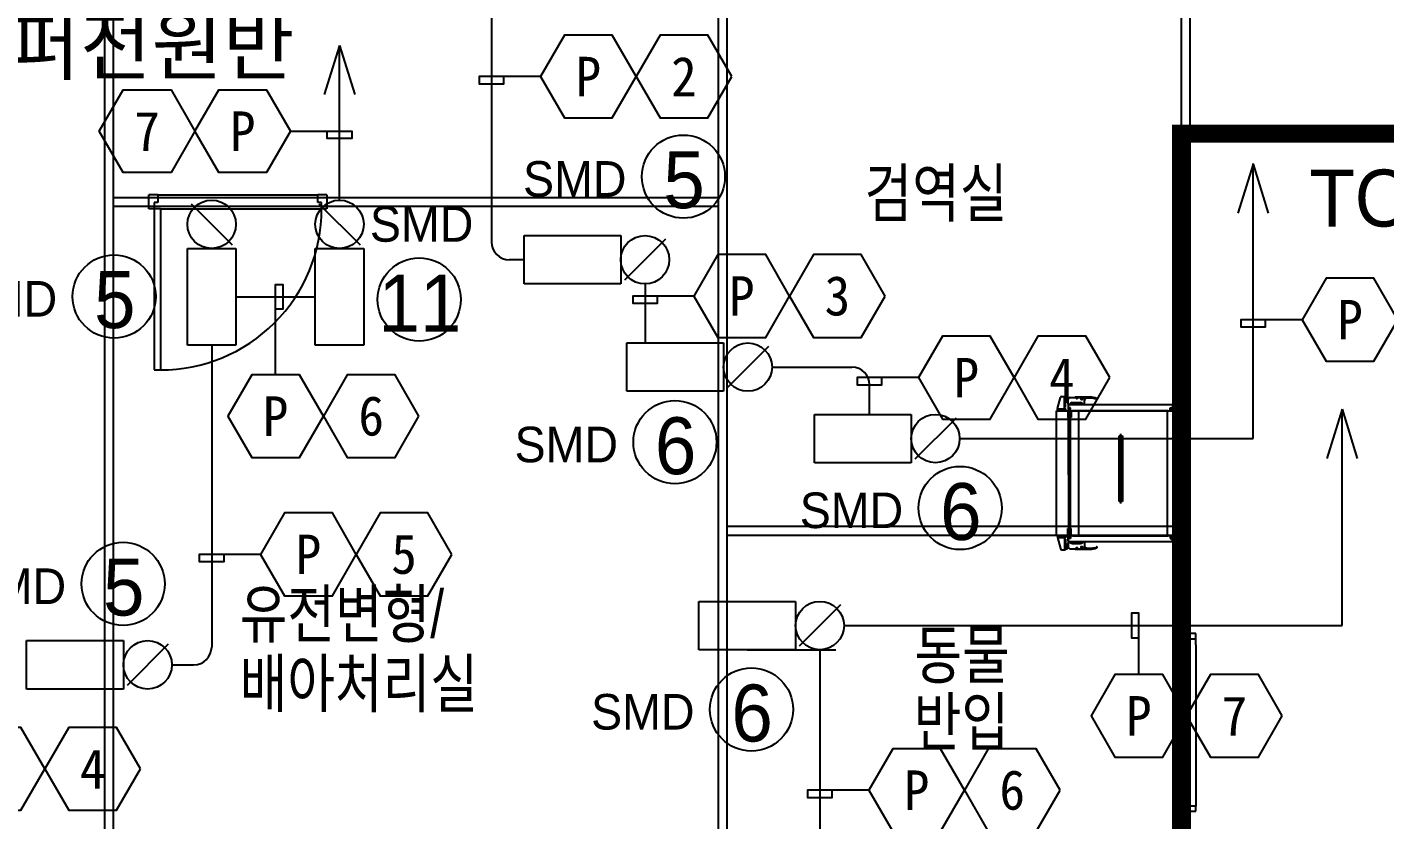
# Model space of a CAD drawing. Header units: millimetres. Extents: x 6846 to 63013, y 1940 to 45920.
# Drawn here: x 24481 to 32111, y 16581 to 21037 of the extents above; entities that cross this region are included whole.
import ezdxf
from ezdxf.enums import TextEntityAlignment as Align

# ---------------------------------------------------------------- set-up
doc = ezdxf.new("R2010")
doc.units = ezdxf.units.MM
doc.header["$LTSCALE"] = 120
doc.linetypes.add('HIDDENX2', pattern=[0.75, 0.5, -0.25])
for name, color, linetype in [('1구역', 41, 'Continuous'), ('ARCH', 9, 'Continuous'), ('DAMPER', 2, 'Continuous'), ('fire', 2, 'Continuous'), ('fire-l', 4, 'Continuous'), ('smd-f', 2, 'Continuous')]:
    doc.layers.add(name, color=color, linetype=linetype)
doc.styles.add('GHD', font='')
doc.styles.add('ghs', font='')
doc.styles.add('TT', font='')
doc.styles.add('돋움', font='')
doc.styles.get('GHD').set_extended_font_data('Dotum')
doc.styles.get('ghs').set_extended_font_data('Dotum')
doc.styles.get('TT').set_extended_font_data('Dotum')
doc.styles.get('돋움').set_extended_font_data('DotumChe')

# ---------------------------------------------------------------- blocks, each defined once
blk = doc.blocks.new('e-22-1')
at = {"layer": 'DAMPER'}
blk.add_line((-5, 1), (-1, 1), dxfattribs=at)
at = {"layer": 'fire'}
for p, q in [((-5, -1), (-5, 1)), ((-1, 1), (-1, -1)), ((0.85, 0.85), (-0.85, -0.85)), ((-1, -1), (-5, -1))]:
    blk.add_line(p, q, dxfattribs=at)
blk.add_circle((0, 0), 1, dxfattribs=at)

msp = doc.modelspace()

# ---------------------------------------------------------------- linework, layer by layer
at = {"layer": '1구역', "color": 4, "linetype": 'HIDDENX2', "ltscale": 7, "const_width": 100, "elevation": 0}
msp.add_lwpolyline([(30965.2, 20438.5), (33578.6, 20438.5), (33578.6, 24080), (47915.2, 24080.2), (47915.2, 25821.4), (53945.2, 25821.4), (53945.2, 31910.1), (14826.5, 31910.1), (14826.6, 21720.2), (23265.2, 21720.2), (23265.2, 15580.2), (21065.2, 15580.2), (21065.2, 11630.2), (30965.2, 11630.2), (30965.2, 20438.5)], dxfattribs=at)
at = {"layer": 'ARCH', "color": 9}
for p, q in [((24965.2, 24080.2, 0), (24965.2, 14580.2, 0)), ((31015.2, 24080.1, 0), (31015.2, 11630.2, 0)), ((24915.2, 23870.1, 0), (24915.2, 14580.2, 0)), ((28365.2, 11790.2, 0), (28365.2, 23870.1, 0)), ((28415.2, 11790.2, 0), (28415.2, 23870.1, 0)), ((30965.2, 23480.1, 0), (30965.2, 11630.2, 0)), ((30965.2, 20455.2, 0), (30965.2, 11630.2, 0)), ((33465.2, 20480.2, 0), (31015.2, 20480.2, 0)), ((33465.2, 20430.2, 0), (31015.2, 20430.2, 0)), ((24965.2, 20080.2, 0), (28365.2, 20080.2, 0)), ((25165.2, 20015.2, 0), (25165.2, 20095.2, 0)), ((25215.1, 20095.2, 0), (25165.2, 20095.2, 0)), ((25165.2, 20030.2, 0), (25165.2, 20080.2, 0)), ((25165.2, 20030.2, 0), (25165.2, 20080.2, 0)), ((25215.1, 20095.2, 0), (25215.1, 20051.1, 0)), ((25215.1, 20095.2, 0), (26115.3, 20095.2, 0)), ((26115.3, 20051.1, 0), (26115.3, 20095.2, 0)), ((26165.2, 20095.2, 0), (26115.3, 20095.2, 0)), ((26165.2, 20095.2, 0), (26165.2, 20015.2, 0)), ((26165.2, 20080.2, 0), (26165.2, 20030.2, 0)), ((24965.2, 20030.2, 0), (28365.2, 20030.2, 0)), ((25194.6, 20015.2, 0), (25165.2, 20015.2, 0)), ((25194.6, 20051.1, 0), (25194.6, 20015.2, 0)), ((25215.1, 20051.1, 0), (25194.6, 20051.1, 0)), ((25194.6, 20015.2, 0), (25194.6, 19109.9, 0)), ((25229.8, 20015.2, 0), (25194.6, 20015.2, 0)), ((25229.8, 20015.2, 0), (25229.8, 19109.9, 0)), ((25229.8, 20015.2, 0), (26135.8, 20015.2, 0)), ((26135.8, 20051.1, 0), (26115.3, 20051.1, 0)), ((26135.8, 20051.1, 0), (26115.3, 20051.1, 0)), ((26135.8, 20015.2, 0), (26135.8, 20051.1, 0)), ((26165.2, 20015.2, 0), (26135.8, 20015.2, 0)), ((25194.6, 19109.9, 0), (25229.8, 19109.9, 0)), ((30271.8, 18892.7, 0), (30288.2, 18954.4, 0)), ((30295, 18961.3, 0), (30310.5, 18961.3, 0)), ((30310.5, 18892.4, 0), (30310.5, 18961.3, 0)), ((30310.5, 18946.2, 0), (30310.5, 18960.4, 0)), ((30311.5, 18961.2, 0), (30313.1, 18961.2, 0)), ((30311.5, 18945.3, 0), (30321.8, 18945.3, 0)), ((30313.6, 18961.2, 0), (30324.7, 18953.9, 0)), ((30315.2, 18900.9, 0), (30315.2, 18945.3, 0)), ((30319.9, 18942.7, 0), (30319.9, 18939, 0)), ((30331.3, 18942.7, 0), (30319.9, 18942.7, 0)), ((30331.3, 18917.9, 0), (30331.3, 18946.2, 0)), ((30331.3, 18928.6, 0), (30331.3, 18928.6, 0)), ((30340.7, 18955.7, 0), (30413.4, 18955.7, 0)), ((30353.9, 18926.4, 0), (30400.2, 18926.4, 0)), ((30359.6, 18924.5, 0), (30357.7, 18926.4, 0)), ((30359.6, 18924.5, 0), (30363.4, 18924.5, 0)), ((30359.6, 18917.9, 0), (30359.6, 18924.5, 0)), ((30361.5, 18915.5, 0), (30361.5, 18928.5, 0)), ((30363.4, 18924.5, 0), (30365.3, 18926.4, 0)), ((30363.4, 18917.9, 0), (30363.4, 18924.5, 0)), ((30371.9, 18958.5, 0), (30454.8, 18958.5, 0)), ((30375.6, 18951, 0), (30383.2, 18951, 0)), ((30379.4, 18954.7, 0), (30379.4, 18947.2, 0)), ((30393.6, 18924.5, 0), (30391.7, 18926.4, 0)), ((30393.6, 18924.5, 0), (30397.3, 18924.5, 0)), ((30393.6, 18917.9, 0), (30393.6, 18924.5, 0)), ((30395.4, 18915.5, 0), (30395.4, 18928.5, 0)), ((30397.3, 18924.5, 0), (30399.2, 18926.4, 0)), ((30397.3, 18917.9, 0), (30397.3, 18924.5, 0)), ((30402.1, 18946.2, 0), (30413.4, 18946.2, 0)), ((30407.7, 18951.9, 0), (30407.7, 18940.6, 0)), ((30422.8, 18917.9, 0), (30422.8, 18946.2, 0)), ((30471.7, 18950.9, 0), (30486.7, 18947.9, 0)), ((30486.7, 18947.9, 0), (30491.9, 18947.1, 0)), ((30492.8, 18948.3, 0), (30492.8, 18948.7, 0)), ((30265.2, 18880.2, 0), (30965.2, 18880.2, 0)), ((30265.2, 18180.2, 0), (30265.2, 18880.2, 0)), ((30271.8, 18892.4, 0), (30318.1, 18892.4, 0)), ((30271.8, 18881.3, 0), (30271.8, 18892.3, 0)), ((30271.8, 18881.3, 0), (30318.1, 18881.3, 0)), ((30279.4, 18889.6, 0), (30276.5, 18892.4, 0)), ((30279.4, 18889.6, 0), (30283.1, 18889.6, 0)), ((30279.4, 18881.3, 0), (30279.4, 18889.6, 0)), ((30281.3, 18877.8, 0), (30281.3, 18895.4, 0)), ((30283.1, 18889.6, 0), (30286, 18892.4, 0)), ((30283.1, 18881.3, 0), (30283.1, 18889.6, 0)), ((30299.2, 18881.3, 0), (30299.2, 18892.4, 0)), ((30306.7, 18889.5, 0), (30303.9, 18892.3, 0)), ((30306.7, 18889.5, 0), (30310.5, 18889.5, 0)), ((30306.7, 18881.3, 0), (30306.7, 18889.5, 0)), ((30308.6, 18878.2, 0), (30308.6, 18895.4, 0)), ((30310.5, 18900.9, 0), (30315.2, 18900.9, 0)), ((30310.5, 18889.5, 0), (30313.3, 18892.3, 0)), ((30310.5, 18881.3, 0), (30310.5, 18889.5, 0)), ((30318.1, 18881.3, 0), (30318.1, 18892.4, 0)), ((30328.8, 18842.4, 0), (30347.7, 18880.2, 0)), ((30328.8, 18880.2, 0), (30347.7, 18842.4, 0)), ((30328.8, 18880.2, 0), (30328.8, 18842.4, 0)), ((30331.3, 18917.9, 0), (30422.8, 18917.9, 0)), ((30331.3, 18915.1, 0), (30918, 18915.1, 0)), ((30331.3, 18915.1, 0), (30331.3, 18882.1, 0)), ((30344.3, 18896.9, 0), (30331.3, 18896.9, 0)), ((30332.5, 18882.1, 0), (30331.3, 18882.1, 0)), ((30332.5, 18880.7, 0), (30332.5, 18895.4, 0)), ((30332.5, 18895.4, 0), (30343, 18895.4, 0)), ((30343, 18880.7, 0), (30332.5, 18880.7, 0)), ((30332.9, 18888.1, 0), (30332.7, 18887.8, 0)), ((30332.9, 18888.1, 0), (30332.7, 18888.1, 0)), ((30333.2, 18884.2, 0), (30333, 18883.7, 0)), ((30333.6, 18883.9, 0), (30333, 18883.7, 0)), ((30333.1, 18880.2, 0), (30352, 18880.2, 0)), ((30333.1, 18880.2, 0), (30352, 18880.2, 0)), ((30333.6, 18883.9, 0), (30333.2, 18884.2, 0)), ((30334.2, 18881, 0), (30333.7, 18881, 0)), ((30333.7, 18881, 0), (30333.7, 18880.7, 0)), ((30334.2, 18881, 0), (30334, 18880.7, 0)), ((30335.5, 18891.1, 0), (30335.3, 18890.5, 0)), ((30335.9, 18890.8, 0), (30335.3, 18890.5, 0)), ((30335.9, 18890.8, 0), (30335.5, 18891.1, 0)), ((30335.7, 18895.4, 0), (30335.6, 18895.2, 0)), ((30335.6, 18895.4, 0), (30335.6, 18895.2, 0)), ((30336.8, 18885.4, 0), (30336.9, 18884.5, 0)), ((30337.6, 18885.2, 0), (30336.8, 18885.4, 0)), ((30337.6, 18885.2, 0), (30336.9, 18884.5, 0)), ((30338.4, 18894.6, 0), (30337.8, 18894.6, 0)), ((30337.8, 18894.6, 0), (30337.9, 18894, 0)), ((30338.4, 18894.6, 0), (30337.9, 18894, 0)), ((30338.2, 18840.1, 0), (30338.3, 18883.7, 0)), ((30339.7, 18887.5, 0), (30339.1, 18887.5, 0)), ((30339.1, 18887.5, 0), (30339.2, 18886.9, 0)), ((30339.7, 18887.5, 0), (30339.2, 18886.9, 0)), ((30341.1, 18887.3, 0), (30340.9, 18886.7, 0)), ((30341.6, 18887, 0), (30340.9, 18886.7, 0)), ((30341.6, 18887, 0), (30341.1, 18887.3, 0)), ((30343, 18895.4, 0), (30343, 18880.7, 0)), ((30343.2, 18893.7, 0), (30343.2, 18893.6, 0)), ((30343.2, 18893.6, 0), (30343.2, 18893.6, 0)), ((30344.3, 18882.1, 0), (30344.3, 18896.9, 0)), ((30347.7, 18880.2, 0), (30347.7, 18842.4, 0)), ((30354.8, 18882.1, 0), (30892.2, 18882.1, 0)), ((30390.2, 18180.2, 0), (30390.2, 18880.2, 0)), ((30890.2, 18180.2, 0), (30890.2, 18880.2, 0)), ((30905, 18882.1, 0), (30905, 18896.9, 0)), ((30905, 18896.9, 0), (30918, 18896.9, 0)), ((30906.3, 18895.4, 0), (30906.3, 18880.7, 0)), ((30916.8, 18895.4, 0), (30906.3, 18895.4, 0)), ((30906.3, 18893.7, 0), (30906.3, 18893.6, 0)), ((30906.3, 18893.6, 0), (30906.3, 18893.6, 0)), ((30906.3, 18880.7, 0), (30916.8, 18880.7, 0)), ((30907.9, 18887, 0), (30908.4, 18887.3, 0)), ((30907.9, 18887, 0), (30908.6, 18886.7, 0)), ((30908.4, 18887.3, 0), (30908.6, 18886.7, 0)), ((30909.8, 18887.5, 0), (30910.3, 18886.9, 0)), ((30909.8, 18887.5, 0), (30910.4, 18887.5, 0)), ((30910.4, 18887.5, 0), (30910.3, 18886.9, 0)), ((30911.1, 18894.6, 0), (30911.6, 18894, 0)), ((30911.1, 18894.6, 0), (30911.7, 18894.6, 0)), ((30911.7, 18894.6, 0), (30911.6, 18894, 0)), ((30911.9, 18885.2, 0), (30912.7, 18885.4, 0)), ((30911.9, 18885.2, 0), (30912.6, 18884.5, 0)), ((30912.7, 18885.4, 0), (30912.6, 18884.5, 0)), ((30913.6, 18890.8, 0), (30914, 18891.1, 0)), ((30913.6, 18890.8, 0), (30914.2, 18890.5, 0)), ((30913.8, 18895.4, 0), (30913.9, 18895.2, 0)), ((30913.9, 18895.4, 0), (30913.9, 18895.2, 0)), ((30914, 18891.1, 0), (30914.2, 18890.5, 0)), ((30915.3, 18881, 0), (30915.5, 18880.7, 0)), ((30915.3, 18881, 0), (30915.8, 18881, 0)), ((30915.8, 18881, 0), (30915.8, 18880.7, 0)), ((30915.9, 18883.9, 0), (30916.3, 18884.2, 0)), ((30915.9, 18883.9, 0), (30916.5, 18883.7, 0)), ((30916.3, 18884.2, 0), (30916.5, 18883.7, 0)), ((30916.6, 18888.1, 0), (30916.8, 18887.8, 0)), ((30916.6, 18888.1, 0), (30916.8, 18888.1, 0)), ((30916.8, 18880.7, 0), (30916.8, 18895.4, 0)), ((30916.8, 18882.1, 0), (30918, 18882.1, 0)), ((30918, 18915.1, 0), (30918, 18882.1, 0)), ((30919.1, 18898.6, 0), (30919.1, 18911.8, 0)), ((30926.6, 18907.6, 0), (30919.1, 18907.6, 0)), ((30934.2, 18905.2, 0), (30919.1, 18905.2, 0)), ((30926.6, 18902.8, 0), (30919.1, 18902.8, 0)), ((30921.9, 18914.6, 0), (30947.4, 18914.6, 0)), ((30921.9, 18895.8, 0), (30947.4, 18895.8, 0)), ((30926.6, 18892.9, 0), (30926.6, 18917.1, 0)), ((30926.6, 18907.6, 0), (30928.5, 18909.9, 0)), ((30926.6, 18902.8, 0), (30926.6, 18907.6, 0)), ((30926.6, 18902.8, 0), (30928.5, 18900.5, 0)), ((30928.5, 18900.5, 0), (30928.5, 18909.9, 0)), ((30933.2, 18909.9, 0), (30928.5, 18909.9, 0)), ((30933.2, 18900.5, 0), (30928.5, 18900.5, 0)), ((30933.2, 18898.6, 0), (30933.2, 18911.8, 0)), ((30933.2, 18910.9, 0), (30933.2, 18900.5, 0)), ((30933.2, 18899.5, 0), (30933.2, 18909.9, 0)), ((30945.5, 18905.2, 0), (30937, 18905.2, 0)), ((30937.9, 18905.2, 0), (30937.9, 18895.8, 0)), ((30937.9, 18895.8, 0), (30937.9, 18888.2, 0)), ((30937.9, 18884.4, 0), (30937.9, 18888.2, 0)), ((30940.8, 18891, 0), (30954, 18891, 0)), ((30940.8, 18881.6, 0), (30954, 18881.6, 0)), ((30942.7, 18891, 0), (30942.7, 18886.3, 0)), ((30942.7, 18886.3, 0), (30952.1, 18886.3, 0)), ((30945, 18884.4, 0), (30942.7, 18886.3, 0)), ((30945, 18884.4, 0), (30949.7, 18884.4, 0)), ((30945, 18884.4, 0), (30945, 18881.6, 0)), ((30946.4, 18905.2, 0), (30948.3, 18905.2, 0)), ((30947.4, 18907.1, 0), (30947.4, 18915.6, 0)), ((30947.4, 18906.1, 0), (30947.4, 18904.3, 0)), ((30947.4, 18903.3, 0), (30947.4, 18894.8, 0)), ((30947.4, 18892, 0), (30947.4, 18880.4, 0)), ((30949.3, 18905.2, 0), (30957.8, 18905.2, 0)), ((30949.7, 18884.4, 0), (30952.1, 18886.3, 0)), ((30949.7, 18884.4, 0), (30949.7, 18881.6, 0)), ((30952.1, 18891, 0), (30952.1, 18886.3, 0)), ((30956.8, 18888.2, 0), (30956.8, 18905.2, 0)), ((30956.8, 18884.4, 0), (30956.8, 18888.2, 0)), ((30965.2, 18180.2, 0), (30965.2, 18880.2, 0)), ((30328.8, 18842.4, 0), (30347.7, 18842.4, 0)), ((30333.5, 18842.4, 0), (30333.5, 18217.9, 0)), ((30333.5, 18519.9, 0), (30333.5, 18842.4, 0)), ((30343.1, 18842.4, 0), (30343.1, 18217.9, 0)), ((30343.1, 18519.9, 0), (30343.1, 18842.4, 0)), ((30617.6, 18370.3, 0), (30617.6, 18740, 0)), ((30617.6, 18740, 0), (30636.1, 18740, 0)), ((30617.6, 18727.1, 0), (30636.1, 18727.1, 0)), ((30620.8, 18386.5, 0), (30620.8, 18723.9, 0)), ((30620.8, 18723.9, 0), (30632.9, 18723.9, 0)), ((30626.9, 18359.8, 0), (30626.9, 18750.6, 0)), ((30632.9, 18723.9, 0), (30632.9, 18386.5, 0)), ((30636.1, 18740, 0), (30636.1, 18370.3, 0)), ((30636.1, 18383.2, 0), (30617.6, 18383.2, 0)), ((30636.1, 18370.3, 0), (30617.6, 18370.3, 0)), ((30632.9, 18386.5, 0), (30620.8, 18386.5, 0)), ((30965.2, 18230.2, 0), (28415.2, 18230.2, 0)), ((30965.2, 18180.2, 0), (28415.2, 18180.2, 0)), ((30265.2, 18180.2, 0), (30965.2, 18180.2, 0)), ((30271.8, 18179.1, 0), (30318.1, 18179.1, 0)), ((30271.8, 18179.1, 0), (30271.8, 18168, 0)), ((30271.8, 18167.9, 0), (30318.1, 18167.9, 0)), ((30271.8, 18167.7, 0), (30288.2, 18105.9, 0)), ((30279.4, 18170.7, 0), (30276.5, 18167.9, 0)), ((30279.4, 18179.1, 0), (30279.4, 18170.7, 0)), ((30279.4, 18170.7, 0), (30283.1, 18170.7, 0)), ((30281.3, 18182.5, 0), (30281.3, 18165, 0)), ((30283.1, 18179.1, 0), (30283.1, 18170.7, 0)), ((30283.1, 18170.7, 0), (30286, 18167.9, 0)), ((30299.2, 18179.1, 0), (30299.2, 18167.9, 0)), ((30306.7, 18170.9, 0), (30303.9, 18168, 0)), ((30306.7, 18179.1, 0), (30306.7, 18170.9, 0)), ((30306.7, 18170.9, 0), (30310.5, 18170.9, 0)), ((30308.6, 18182.1, 0), (30308.6, 18165, 0)), ((30310.5, 18179.1, 0), (30310.5, 18170.9, 0)), ((30310.5, 18170.9, 0), (30313.3, 18168, 0)), ((30310.5, 18167.9, 0), (30310.5, 18099, 0)), ((30310.5, 18159.4, 0), (30315.2, 18159.4, 0)), ((30315.2, 18159.4, 0), (30315.2, 18115.1, 0)), ((30318.1, 18179.1, 0), (30318.1, 18167.9, 0)), ((30328.8, 18180.2, 0), (30328.8, 18217.9, 0)), ((30328.8, 18217.9, 0), (30347.7, 18180.2, 0)), ((30328.8, 18180.2, 0), (30347.7, 18217.9, 0)), ((30328.8, 18217.9, 0), (30347.7, 18217.9, 0)), ((30331.3, 18145.3, 0), (30331.3, 18178.3, 0)), ((30332.5, 18178.3, 0), (30331.3, 18178.3, 0)), ((30331.3, 18177.3, 0), (30331.3, 18145.3, 0)), ((30344.3, 18163.4, 0), (30331.3, 18163.4, 0)), ((30332.3, 18172.5, 0), (30332.1, 18172.8, 0)), ((30332.3, 18172.5, 0), (30332.1, 18172.5, 0)), ((30333, 18176.7, 0), (30332.4, 18176.9, 0)), ((30332.6, 18176.3, 0), (30332.4, 18176.9, 0)), ((30343, 18179.6, 0), (30332.5, 18179.6, 0)), ((30332.5, 18179.6, 0), (30332.5, 18165, 0)), ((30332.5, 18165, 0), (30343, 18165, 0)), ((30333, 18176.7, 0), (30332.6, 18176.3, 0)), ((30333.1, 18180.2, 0), (30352, 18180.2, 0)), ((30333.1, 18179.5, 0), (30333.1, 18179.9, 0)), ((30333.6, 18179.6, 0), (30333.1, 18179.5, 0)), ((30333.6, 18179.6, 0), (30333.4, 18179.9, 0)), ((30335.3, 18169.8, 0), (30334.7, 18170.1, 0)), ((30334.8, 18169.5, 0), (30334.7, 18170.1, 0)), ((30335.3, 18169.8, 0), (30334.8, 18169.5, 0)), ((30335.1, 18165.2, 0), (30335, 18165.3, 0)), ((30335, 18165.2, 0), (30335, 18165.3, 0)), ((30336.2, 18175.2, 0), (30336.3, 18176.1, 0)), ((30337, 18175.3, 0), (30336.2, 18175.2, 0)), ((30337, 18175.3, 0), (30336.3, 18176.1, 0)), ((30337.2, 18165.9, 0), (30337.3, 18166.5, 0)), ((30337.8, 18166, 0), (30337.2, 18165.9, 0)), ((30337.8, 18166, 0), (30337.3, 18166.5, 0)), ((30338.2, 18220.2, 0), (30338.3, 18176.7, 0)), ((30338.5, 18173, 0), (30338.6, 18173.6, 0)), ((30339.1, 18173.1, 0), (30338.5, 18173, 0)), ((30339.1, 18173.1, 0), (30338.6, 18173.6, 0)), ((30341, 18173.6, 0), (30340.3, 18173.9, 0)), ((30340.5, 18173.3, 0), (30340.3, 18173.9, 0)), ((30341, 18173.6, 0), (30340.5, 18173.3, 0)), ((30342.6, 18167, 0), (30342.6, 18167, 0)), ((30342.6, 18166.9, 0), (30342.6, 18167, 0)), ((30343, 18165, 0), (30343, 18179.6, 0)), ((30344.3, 18178.2, 0), (30344.3, 18163.4, 0)), ((30347.7, 18180.2, 0), (30347.7, 18217.9, 0)), ((30354.8, 18178.3, 0), (30892.2, 18178.3, 0)), ((30905, 18178.2, 0), (30905, 18163.4, 0)), ((30905, 18163.4, 0), (30918, 18163.4, 0)), ((30906.3, 18179.6, 0), (30916.8, 18179.6, 0)), ((30906.3, 18165, 0), (30906.3, 18179.6, 0)), ((30906.3, 18166.7, 0), (30906.3, 18166.7, 0)), ((30906.3, 18166.6, 0), (30906.3, 18166.7, 0)), ((30916.8, 18165, 0), (30906.3, 18165, 0)), ((30907.9, 18173.3, 0), (30908.6, 18173.6, 0)), ((30907.9, 18173.3, 0), (30908.4, 18173, 0)), ((30908.4, 18173, 0), (30908.6, 18173.6, 0)), ((30909.8, 18172.8, 0), (30910.3, 18173.3, 0)), ((30909.8, 18172.8, 0), (30910.4, 18172.7, 0)), ((30910.4, 18172.7, 0), (30910.3, 18173.3, 0)), ((30911.1, 18165.7, 0), (30911.6, 18166.2, 0)), ((30911.1, 18165.7, 0), (30911.7, 18165.6, 0)), ((30911.7, 18165.6, 0), (30911.6, 18166.2, 0)), ((30911.9, 18175, 0), (30912.6, 18175.8, 0)), ((30911.9, 18175, 0), (30912.7, 18174.9, 0)), ((30912.7, 18174.9, 0), (30912.6, 18175.8, 0)), ((30913.6, 18169.5, 0), (30914.2, 18169.8, 0)), ((30913.6, 18169.5, 0), (30914, 18169.2, 0)), ((30913.8, 18164.9, 0), (30913.9, 18165, 0)), ((30913.9, 18164.9, 0), (30913.9, 18165, 0)), ((30914, 18169.2, 0), (30914.2, 18169.8, 0)), ((30915.3, 18179.3, 0), (30915.5, 18179.6, 0)), ((30915.3, 18179.3, 0), (30915.8, 18179.2, 0)), ((30915.8, 18179.2, 0), (30915.8, 18179.6, 0)), ((30915.9, 18176.4, 0), (30916.5, 18176.6, 0)), ((30915.9, 18176.4, 0), (30916.3, 18176, 0)), ((30916.3, 18176, 0), (30916.5, 18176.6, 0)), ((30916.6, 18172.2, 0), (30916.8, 18172.5, 0)), ((30916.6, 18172.2, 0), (30916.8, 18172.2, 0)), ((30916.8, 18179.6, 0), (30916.8, 18165, 0)), ((30916.8, 18178.3, 0), (30918, 18178.3, 0)), ((30918, 18145.3, 0), (30918, 18178.3, 0)), ((30919.1, 18161.8, 0), (30919.1, 18148.5, 0)), ((30921.9, 18164.6, 0), (30947.4, 18164.6, 0)), ((30926.6, 18167.5, 0), (30926.6, 18143.3, 0)), ((30926.6, 18157.5, 0), (30928.5, 18159.9, 0)), ((30928.5, 18159.9, 0), (30928.5, 18150.4, 0)), ((30933.2, 18159.9, 0), (30928.5, 18159.9, 0)), ((30933.2, 18161.8, 0), (30933.2, 18148.5, 0)), ((30933.2, 18160.8, 0), (30933.2, 18150.4, 0)), ((30933.2, 18149.5, 0), (30933.2, 18159.9, 0)), ((30937.9, 18175.9, 0), (30937.9, 18172.1, 0)), ((30937.9, 18164.5, 0), (30937.9, 18172.1, 0)), ((30937.9, 18155.2, 0), (30937.9, 18164.5, 0)), ((30940.8, 18178.7, 0), (30954, 18178.7, 0)), ((30940.8, 18169.3, 0), (30954, 18169.3, 0)), ((30945, 18175.9, 0), (30942.7, 18174, 0)), ((30942.7, 18174, 0), (30952.1, 18174, 0)), ((30942.7, 18169.3, 0), (30942.7, 18174, 0)), ((30945, 18175.9, 0), (30945, 18178.7, 0)), ((30945, 18175.9, 0), (30949.7, 18175.9, 0)), ((30947.4, 18168.3, 0), (30947.4, 18179.9, 0)), ((30947.4, 18157, 0), (30947.4, 18165.5, 0)), ((30949.7, 18175.9, 0), (30949.7, 18178.7, 0)), ((30949.7, 18175.9, 0), (30952.1, 18174, 0)), ((30952.1, 18169.3, 0), (30952.1, 18174, 0)), ((30956.8, 18175.9, 0), (30956.8, 18172.1, 0)), ((30956.8, 18172.1, 0), (30956.8, 18155.2, 0)), ((30295, 18099, 0), (30310.5, 18099, 0)), ((30310.5, 18114.1, 0), (30310.5, 18100, 0)), ((30311.5, 18115.1, 0), (30321.8, 18115.1, 0)), ((30311.5, 18099.1, 0), (30313.1, 18099.1, 0)), ((30313.6, 18099.2, 0), (30324.7, 18106.5, 0)), ((30319.9, 18117.6, 0), (30319.9, 18121.4, 0)), ((30331.3, 18117.6, 0), (30319.9, 18117.6, 0)), ((30331.3, 18145.3, 0), (30918, 18145.3, 0)), ((30331.3, 18142.4, 0), (30422.8, 18142.4, 0)), ((30331.3, 18142.4, 0), (30331.3, 18114.1, 0)), ((30331.3, 18131.8, 0), (30331.3, 18131.8, 0)), ((30340.7, 18104.7, 0), (30413.4, 18104.7, 0)), ((30353.9, 18133.9, 0), (30400.2, 18133.9, 0)), ((30359.6, 18135.8, 0), (30357.7, 18133.9, 0)), ((30359.6, 18142.4, 0), (30359.6, 18135.8, 0)), ((30359.6, 18135.8, 0), (30363.4, 18135.8, 0)), ((30361.5, 18144.8, 0), (30361.5, 18131.8, 0)), ((30363.4, 18142.4, 0), (30363.4, 18135.8, 0)), ((30363.4, 18135.8, 0), (30365.3, 18133.9, 0)), ((30371.9, 18101.8, 0), (30454.8, 18101.8, 0)), ((30375.6, 18109.4, 0), (30383.2, 18109.4, 0)), ((30379.4, 18105.6, 0), (30379.4, 18113.2, 0)), ((30393.6, 18135.8, 0), (30391.7, 18133.9, 0)), ((30393.6, 18142.4, 0), (30393.6, 18135.8, 0)), ((30393.6, 18135.8, 0), (30397.3, 18135.8, 0)), ((30395.4, 18144.8, 0), (30395.4, 18131.8, 0)), ((30397.3, 18142.4, 0), (30397.3, 18135.8, 0)), ((30397.3, 18135.8, 0), (30399.2, 18133.9, 0)), ((30402.1, 18114.1, 0), (30413.4, 18114.1, 0)), ((30407.7, 18108.4, 0), (30407.7, 18119.8, 0)), ((30422.8, 18142.4, 0), (30422.8, 18114.1, 0)), ((30471.7, 18109.5, 0), (30486.7, 18112.5, 0)), ((30486.7, 18112.5, 0), (30491.9, 18113.2, 0)), ((30492.8, 18112.1, 0), (30492.8, 18111.6, 0)), ((30926.6, 18157.5, 0), (30919.1, 18157.5, 0)), ((30934.2, 18155.2, 0), (30919.1, 18155.2, 0)), ((30926.6, 18152.8, 0), (30919.1, 18152.8, 0)), ((30921.9, 18145.7, 0), (30947.4, 18145.7, 0)), ((30926.6, 18157.5, 0), (30926.6, 18152.8, 0)), ((30926.6, 18152.8, 0), (30928.5, 18150.4, 0)), ((30933.2, 18150.4, 0), (30928.5, 18150.4, 0)), ((30945.5, 18155.2, 0), (30937, 18155.2, 0)), ((30946.4, 18155.2, 0), (30948.3, 18155.2, 0)), ((30947.4, 18154.2, 0), (30947.4, 18156.1, 0)), ((30947.4, 18153.3, 0), (30947.4, 18144.8, 0)), ((30949.3, 18155.2, 0), (30957.8, 18155.2, 0)), ((31048.1, 17628.9, 0), (30968.1, 17628.9, 0)), ((30968.1, 17579, 0), (30968.1, 17628.9, 0)), ((31033.1, 17628.9, 0), (30983.1, 17628.9, 0)), ((31033.1, 17628.9, 0), (30983.1, 17628.9, 0)), ((31048.1, 17599.5, 0), (31048.1, 17628.9, 0)), ((30968.1, 17579, 0), (31012.2, 17579, 0)), ((30968.1, 17579, 0), (30968.1, 16678.8, 0)), ((31012.2, 17599.5, 0), (31048.1, 17599.5, 0)), ((31012.2, 17579, 0), (31012.2, 17599.5, 0)), ((31048.1, 17564.3, 0), (31048.1, 17599.5, 0)), ((31048.1, 17564.3, 0), (31048.1, 16658.3, 0)), ((31012.2, 16678.8, 0), (30968.1, 16678.8, 0)), ((30968.1, 16628.9, 0), (30968.1, 16678.8, 0)), ((31012.2, 16658.3, 0), (31012.2, 16678.8, 0)), ((31012.2, 16658.3, 0), (31012.2, 16678.8, 0)), ((31048.1, 16658.3, 0), (31012.2, 16658.3, 0)), ((31048.1, 16628.9, 0), (31048.1, 16658.3, 0)), ((30968.1, 16628.9, 0), (31048.1, 16628.9, 0)), ((30983.1, 16628.9, 0), (31033.1, 16628.9, 0))]:
    msp.add_line(p, q, dxfattribs=at)
for centre, radius in [((30321.8, 18950, 0), 4.72), ((30379.4, 18951, 0), 2.83), ((30407.7, 18946.2, 0), 3.78), ((30947.4, 18905.2, 0), 4.72), ((30947.4, 18155.2, 0), 4.72), ((30321.8, 18110.3, 0), 4.72), ((30379.4, 18109.4, 0), 2.83), ((30407.7, 18114.1, 0), 3.78)]:
    msp.add_circle(centre, radius, dxfattribs=at)
for centre, radius, start, end in [((25231.2, 20014.6, 0), 904.7, 269.91508, 0.03615), ((30297.2, 18952.2, 0), 9.44, 103.29096, 165.19058), ((30311.5, 18960.3, 0), 0.944, 90, 180), ((30311.5, 18946.2, 0), 0.944, 180, 270), ((30313.1, 18960.3, 0), 0.944, 56.57458, 90), ((30321.8, 18950, 0), 6.13, 230.28486, 95.48858), ((30331.3, 18939, 0), 11.3, 180, 270), ((30340.7, 18946.2, 0), 9.44, 90, 180), ((30353.9, 18913.2, 0), 13.2, 90, 159.07517), ((30371.9, 18955.7, 0), 2.83, 90, 180), ((30400.2, 18913.2, 0), 13.2, 20.92483, 90), ((30413.4, 18946.2, 0), 9.44, 0, 90), ((30436.4, 18937.6, 0), 13.6, 98.02881, 183.21118), ((30452.3, 18792.7, 0), 159.4, 83.00549, 96.39381), ((30452.3, 18867, 0), 91.5, 64.13537, 88.46896), ((30498, 18949.7, 0), 9.21, 194.69157, 212.68749), ((30491.1, 18945.2, 0), 0.944, 212.68749, 284.90035), ((30490.6, 18947, 0), 2.83, 284.90035, 43.73311), ((30491.9, 18948.1, 0), 0.944, 266.06648, 11.62373), ((30491.8, 18948.5, 0), 0.944, 11.62373, 64.47272), ((30272.8, 18892.3, 0), 0.944, 165.19058, 180), ((30921.9, 18911.8, 0), 2.83, 90, 180), ((30921.9, 18898.6, 0), 2.83, 180, 270), ((30930.4, 18911.8, 0), 2.83, 0, 90), ((30930.4, 18898.6, 0), 2.83, 270, 0), ((30947.4, 18905.2, 0), 9.44, 90, 180), ((30940.8, 18888.2, 0), 2.83, 90, 180), ((30940.8, 18884.4, 0), 2.83, 180, 270), ((30947.4, 18905.2, 0), 9.44, 0, 90), ((30947.4, 18905.2, 0), 9.44, 270, 0), ((30954, 18888.2, 0), 2.83, 0, 90), ((30954, 18884.4, 0), 2.83, 270, 0), ((30272.8, 18168, 0), 0.944, 180, 194.80942), ((30921.9, 18161.8, 0), 2.83, 90, 180), ((30930.4, 18161.8, 0), 2.83, 0, 90), ((30940.8, 18175.9, 0), 2.83, 90, 180), ((30940.8, 18172.1, 0), 2.83, 180, 270), ((30947.4, 18155.2, 0), 9.44, 0, 90), ((30954, 18175.9, 0), 2.83, 0, 90), ((30954, 18172.1, 0), 2.83, 270, 0), ((30297.2, 18108.2, 0), 9.44, 194.80942, 256.70904), ((30311.5, 18114.1, 0), 0.944, 90, 180), ((30311.5, 18100.1, 0), 0.944, 180, 270), ((30313.1, 18100.1, 0), 0.944, 270, 303.42542), ((30321.8, 18110.3, 0), 6.13, 264.51142, 129.71514), ((30331.3, 18121.4, 0), 11.3, 90, 180), ((30340.7, 18114.1, 0), 9.44, 180, 270), ((30353.9, 18147.1, 0), 13.2, 200.92483, 270), ((30371.9, 18104.7, 0), 2.83, 180, 270), ((30400.2, 18147.1, 0), 13.2, 270, 339.07517), ((30413.4, 18114.1, 0), 9.44, 270, 0), ((30436.4, 18122.8, 0), 13.6, 176.78882, 261.97119), ((30452.3, 18267.7, 0), 159.4, 263.60619, 276.99451), ((30452.3, 18193.3, 0), 91.5, 271.53104, 295.86463), ((30498, 18110.7, 0), 9.21, 147.31251, 165.30843), ((30491.1, 18115.1, 0), 0.944, 75.09965, 147.31251), ((30490.6, 18113.3, 0), 2.83, 316.26689, 75.09965), ((30491.9, 18112.3, 0), 0.944, 348.37627, 93.93352), ((30491.8, 18111.8, 0), 0.944, 295.52728, 348.37627), ((30921.9, 18148.5, 0), 2.83, 180, 270), ((30930.4, 18148.5, 0), 2.83, 270, 0), ((30947.4, 18155.2, 0), 9.44, 180, 270), ((30947.4, 18155.2, 0), 9.44, 270, 0)]:
    msp.add_arc(centre, radius, start, end, dxfattribs=at)
at = {"layer": 'fire', "color": 2, "elevation": 0}
for points in [[(27365.9, 20759.3), (27021.4, 20759.3), (27021.4, 20718.5), (27160.2, 20718.5), (27160.2, 20759.3)], [(25961, 20452.3), (26305.6, 20452.3), (26305.6, 20411.5), (26166.7, 20411.5), (26166.7, 20452.3)], [(25877, 19083.3), (25877, 19590.3), (25917.8, 19590.3), (25917.8, 19451.4), (25877, 19451.4)], [(28228.3, 19525.8), (27883.8, 19525.8), (27883.8, 19485), (28022.6, 19485), (28022.6, 19525.8)], [(31646.5, 19392.6), (31301.9, 19392.6), (31301.9, 19351.8), (31440.8, 19351.8), (31440.8, 19392.6)], [(29490, 19066.8), (29145.5, 19066.8), (29145.5, 19026), (29284.3, 19026), (29284.3, 19066.8)], [(25793, 18073.5), (25448.5, 18073.5), (25448.5, 18032.7), (25587.4, 18032.7), (25587.4, 18073.5)], [(30728.2, 17398.2), (30728.2, 17742.7), (30687.4, 17742.7), (30687.4, 17603.9), (30728.2, 17603.9)], [(29210.8, 16747.7), (28866.3, 16747.7), (28866.3, 16706.9), (29005.1, 16706.9), (29005.1, 16747.7)]]:
    msp.add_lwpolyline(points, dxfattribs=at)
at = {"layer": 'fire-l', "color": 6, "ltscale": 2}
for p, q in [((27090.8, 21119, 0), (27090.8, 19829.7, 0)), ((26236.1, 20934.6, 0), (26150.7, 20657.7, 2807)), ((26236.1, 20064.9, 0), (26236.1, 20934.6, 0)), ((26236.1, 20934.6, 0), (26321.6, 20657.7, 2807)), ((31370.4, 20267.5, 32.2), (31285, 19990.7, 2839.2)), ((31370.4, 20267.5, 32.2), (31455.8, 19990.7, 2839.2)), ((31371.4, 18724.2, 0), (31371.4, 20270.7, 0)), ((27273.2, 19729.7, 0), (27190.8, 19729.7, 0)), ((27953.2, 19593.7, 0), (27953.2, 19262, 0)), ((25653.9, 19520.9, 0), (26100.1, 19520.9, 0)), ((25517.9, 19248.9, 0), (25517.9, 17552.5, 0)), ((28666.9, 19126, 0), (29114.9, 19126, 0)), ((29214.9, 18860.2, 0), (29214.9, 19026, 0)), ((31870.4, 18889.7, 0), (31785, 18612.9, 2807)), ((31870.4, 17673.3, 0), (31870.4, 18889.7, 0)), ((31870.4, 18889.7, 0), (31955.8, 18612.9, 2807)), ((29721.2, 18724.2, 0), (31371.4, 18724.2, 0)), ((29071.7, 17673.3, 0), (31870.4, 17673.3, 0)), ((28935.7, 17537.3, 0), (28935.7, 15876.6, 0)), ((25294.2, 17452.5, 0), (25417.9, 17452.5, 0))]:
    msp.add_line(p, q, dxfattribs=at)
at = {"layer": 'fire-l', "color": 2, "elevation": 0}
for points in [[(27903.1, 20759.3), (27768.8, 20991.9), (27500.2, 20991.9), (27365.9, 20759.3), (27500.2, 20526.7), (27768.8, 20526.7)], [(28440.4, 20759.3), (28306.1, 20991.9), (28037.4, 20991.9), (27903.1, 20759.3), (28037.4, 20526.7), (28306.1, 20526.7)], [(24886.6, 20452.3), (25020.9, 20684.9), (25289.5, 20684.9), (25423.8, 20452.3), (25289.5, 20219.7), (25020.9, 20219.7)], [(25423.8, 20452.3), (25558.1, 20684.9), (25826.7, 20684.9), (25961, 20452.3), (25826.7, 20219.7), (25558.1, 20219.7)], [(28765.6, 19525.8), (28631.2, 19758.5), (28362.6, 19758.5), (28228.3, 19525.8), (28362.6, 19293.2), (28631.2, 19293.2)], [(29302.8, 19525.8), (29168.5, 19758.5), (28899.9, 19758.5), (28765.6, 19525.8), (28899.9, 19293.2), (29168.5, 19293.2)], [(32183.7, 19392.6), (32049.4, 19625.2), (31780.8, 19625.2), (31646.5, 19392.6), (31780.8, 19160), (32049.4, 19160)], [(30027.2, 19066.8), (29892.9, 19299.4), (29624.3, 19299.4), (29490, 19066.8), (29624.3, 18834.2), (29892.9, 18834.2)], [(30564.5, 19066.8), (30430.2, 19299.4), (30161.5, 19299.4), (30027.2, 19066.8), (30161.5, 18834.2), (30430.2, 18834.2)], [(26145.6, 18850.7), (26011.3, 19083.3), (25742.7, 19083.3), (25608.4, 18850.7), (25742.7, 18618), (26011.3, 18618)], [(26682.9, 18850.7), (26548.6, 19083.3), (26280, 19083.3), (26145.6, 18850.7), (26280, 18618), (26548.6, 18618)], [(26330.3, 18073.5), (26196, 18306.2), (25927.4, 18306.2), (25793, 18073.5), (25927.4, 17840.9), (26196, 17840.9)], [(26867.5, 18073.5), (26733.2, 18306.2), (26464.6, 18306.2), (26330.3, 18073.5), (26464.6, 17840.9), (26733.2, 17840.9)], [(30996.9, 17165.6), (30862.6, 17398.2), (30593.9, 17398.2), (30459.6, 17165.6), (30593.9, 16932.9), (30862.6, 16932.9)], [(31534.1, 17165.6), (31399.8, 17398.2), (31131.2, 17398.2), (30996.9, 17165.6), (31131.2, 16932.9), (31399.8, 16932.9)], [(24580.6, 16867.3), (24446.3, 17099.9), (24177.7, 17099.9), (24043.4, 16867.3), (24177.7, 16634.7), (24446.3, 16634.7)], [(25117.9, 16867.3), (24983.6, 17099.9), (24714.9, 17099.9), (24580.6, 16867.3), (24714.9, 16634.7), (24983.6, 16634.7)], [(29748.1, 16747.7), (29613.7, 16980.4), (29345.1, 16980.4), (29210.8, 16747.7), (29345.1, 16515.1), (29613.7, 16515.1)], [(30285.3, 16747.7), (30151, 16980.4), (29882.4, 16980.4), (29748.1, 16747.7), (29882.4, 16515.1), (30151, 16515.1)]]:
    msp.add_lwpolyline(points, close=True, dxfattribs=at)
at = {"layer": 'fire-l', "color": 6, "ltscale": 2}
for centre, start, end in [((27190.8, 19829.7, 0), 180, 270), ((29114.9, 19026, 0), 0, 90), ((25417.9, 17552.5, 0), 270, 0)]:
    msp.add_arc(centre, 100, start, end, dxfattribs=at)
at = {"layer": 'smd-f', "elevation": 0}
msp.add_lwpolyline([(28527.7, 17537.3), (29025.2, 17537.3)], dxfattribs=at)
at = {"layer": 'smd-f'}
for centre in [(28168.9, 20197, 0), (24969.8, 19523.1, 0), (26684.3, 19505.9, 0), (28121.3, 18704.2, 0), (29723.9, 18334.2, 0), (25020.1, 17907.4, 0), (28551.2, 17201.6, 0)]:
    msp.add_circle(centre, 233.7, dxfattribs=at)

# ---------------------------------------------------------------- block references
at = {"layer": 'fire-l', "ltscale": 2, "xscale": 136, "yscale": 136, "zscale": 136, "rotation": 90}
for p in [(25517.9, 19928.9, 0), (26236.1, 19928.9, 0)]:
    msp.add_blockref('e-22-1', p, dxfattribs=at)
at = {"layer": 'fire-l', "ltscale": 2, "xscale": 136, "yscale": 136, "zscale": 136}
for p in [(27953.2, 19729.7, 0), (28530.9, 19126, 0), (29585.2, 18724.2, 0), (28935.7, 17673.3, 0), (25158.2, 17452.5, 0)]:
    msp.add_blockref('e-22-1', p, dxfattribs=at)

# ---------------------------------------------------------------- texts
at = {"layer": 'ARCH', "color": 9, "style": 'GHD', "width": 0.8}
for s, p in [('검역실', (29187.3, 19971.7, 0)), ('유전변형/', (25675.5, 17605.4, 0)), ('동물', (29467.7, 17376.3, 0)), ('배아처리실', (25675.5, 17214.8, 0)), ('반입', (29463.2, 16999.2, 0))]:
    msp.add_text(s, height=266.67, dxfattribs=at).set_placement(p)
at = {"layer": 'fire', "style": '돋움'}
for s, p in [('P', (27634.5, 20759.3, 0)), ('2', (28171.7, 20759.3, 0)), ('7', (25155.2, 20452.3, 0)), ('P', (25692.4, 20452.3, 0)), ('P', (28496.9, 19525.8, 0)), ('3', (29034.2, 19525.8, 0)), ('P', (31915.1, 19392.6, 0)), ('P', (29758.6, 19066.8, 0)), ('4', (30295.8, 19066.8, 0)), ('P', (25877, 18850.7, 0)), ('6', (26414.3, 18850.7, 0)), ('P', (26061.7, 18073.5, 0)), ('5', (26598.9, 18073.5, 0)), ('P', (30728.2, 17165.6, 0)), ('7', (31265.5, 17165.6, 0)), ('4', (24849.2, 16867.3, 0)), ('P', (29479.4, 16747.7, 0)), ('6', (30016.7, 16747.7, 0))]:
    msp.add_text(s, height=222.4, dxfattribs=at).set_placement(p, align=Align.MIDDLE)
at = {"layer": 'smd-f', "style": 'TT'}
for s, p in [('TO:댐퍼전원반', (24630.3, 20937.5, -1403.5)), ('5', (28172.6, 20177.1, 0)), ('TO:댐퍼전원반', (33039.3, 20079.8, -1371.3)), ('5', (24973.5, 19503.2, 0)), ('11', (26688, 19486, 0)), ('6', (28125, 18684.2, 0)), ('6', (29727.7, 18314.3, 0)), ('5', (25023.8, 17887.4, 0)), ('6', (28555, 17181.7, 0))]:
    msp.add_text(s, height=320, dxfattribs=at).set_placement(p, align=Align.MIDDLE)
at = {"layer": 'smd-f', "style": 'ghs'}
for p in [(27267.6, 20084, 0), (26407.1, 19831, 0), (24068.5, 19410.1, 0), (27220, 18591.1, 0), (28822.7, 18221.2, 0), (24118.8, 17794.3, 0), (27650, 17088.6, 0)]:
    msp.add_text('SMD', height=200, dxfattribs=at).set_placement(p)

doc.saveas('drawing.dxf')
